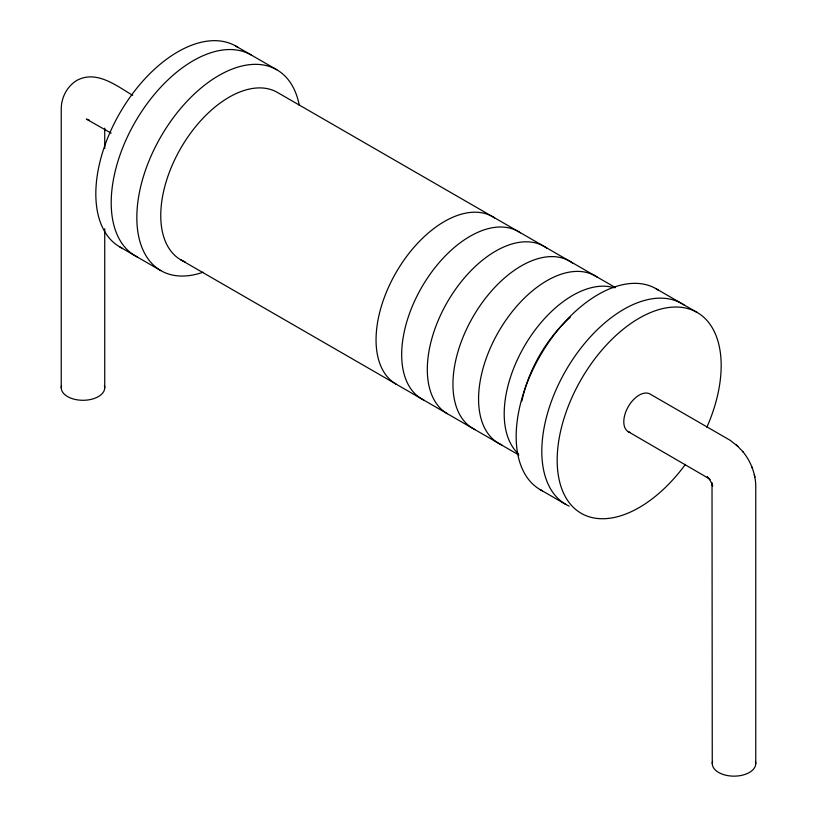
<?xml version="1.0" encoding="UTF-8"?>
<svg xmlns="http://www.w3.org/2000/svg" width="817" height="817" viewBox="0 0 817 817"><rect width="100%" height="100%" fill="white"/><g stroke="black" fill="none" stroke-linecap="round" stroke-linejoin="round"><path stroke-width="1.23" d="M89.216 120.058L86.347 119.108L111.173 133.151M235.807 46.089L276.81 69.772M656.153 288.779L697.156 312.451M615.518 287.635L277.402 92.423A96.641 55.791 -60 0 0 178.709 151.891A96.641 55.791 -60 0 0 185.153 261.91M132.691 95.344C116.463 85.734 96.222 69.588 76.522 80.577C66.943 86.663 61.367 97.417 61.244 108.702L61.244 387.728M628.304 431.713L708.901 478.527L707.287 476.842L709.963 479.65L709.125 478.782L711.913 483.613L711.576 482.449L712.679 486.176L712.016 483.93L712.261 763.589M180.761 259.806L518.877 455.008M119.844 246.948L160.847 270.621M540.19 489.628L565.813 504.426M737.935 446.48L730.224 440.332L650.056 394.049A21.753 12.561 -60 0 0 627.395 408.265A21.753 12.561 -60 0 0 630.356 432.52M742.684 451.495C750.455 460.706 755.071 472.532 755.756 484.563L755.756 763.589M736.331 444.785L743.521 452.363M754.295 474.81L754.959 477.057M751.987 467.028L752.324 468.192M104.739 128.157L104.739 148.52M104.739 228.678L104.739 387.728M396.061 384.102A96.641 55.791 -60 0 1 397.123 270.713A96.641 55.791 -60 0 1 494.755 218.016M423.839 400.034A96.641 55.791 -60 0 1 421.695 287.318A96.641 55.791 -60 0 1 520.378 232.814M447.328 413.698A96.641 55.791 -60 0 1 448.931 299.4A96.641 55.791 -60 0 1 547.002 248.317M475.096 429.63A96.641 55.791 -60 0 1 473.492 316.005A96.641 55.791 -60 0 1 572.635 263.115M501.842 444.938A96.641 55.791 -60 0 1 498.064 332.621A96.641 55.791 -60 0 1 597.278 277.208M518.325 453.741A96.641 55.791 -60 0 1 524.218 346.51A96.641 55.791 -60 0 1 614.139 287.788M521.91 400.973A96.641 55.791 -60 0 1 570.235 317.282M542.376 490.803A115.963 66.953 -60 0 1 540.19 355.732A115.963 66.953 -60 0 1 658.267 290.086M569.143 506.142A115.963 66.953 -60 0 1 565.282 371.469A115.963 66.953 -60 0 1 683.89 304.884M685.453 464.322A115.963 66.953 -60 0 1 558.808 478.078A115.963 66.953 -60 0 1 655.459 310.685A115.963 66.953 -60 0 1 706.868 427.24M137.409 256.998A115.963 66.953 -60 0 1 134.151 123.796A115.963 66.953 -60 0 1 251.187 54.974M122.029 248.123A115.963 66.953 -60 0 1 119.844 113.042A115.963 66.953 -60 0 1 237.921 47.406M203.086 272.204A115.963 66.953 -60 0 1 137.001 211.348A115.963 66.953 -60 0 1 213.554 78.759A115.963 66.953 -60 0 1 299.308 105.556M755.429 761.413A21.753 12.561 0 0 1 734.013 776.15A21.753 12.561 0 0 1 712.598 761.413M104.402 385.542A21.753 12.561 0 0 1 82.987 400.289A21.753 12.561 0 0 1 61.571 385.542"/></g></svg>
